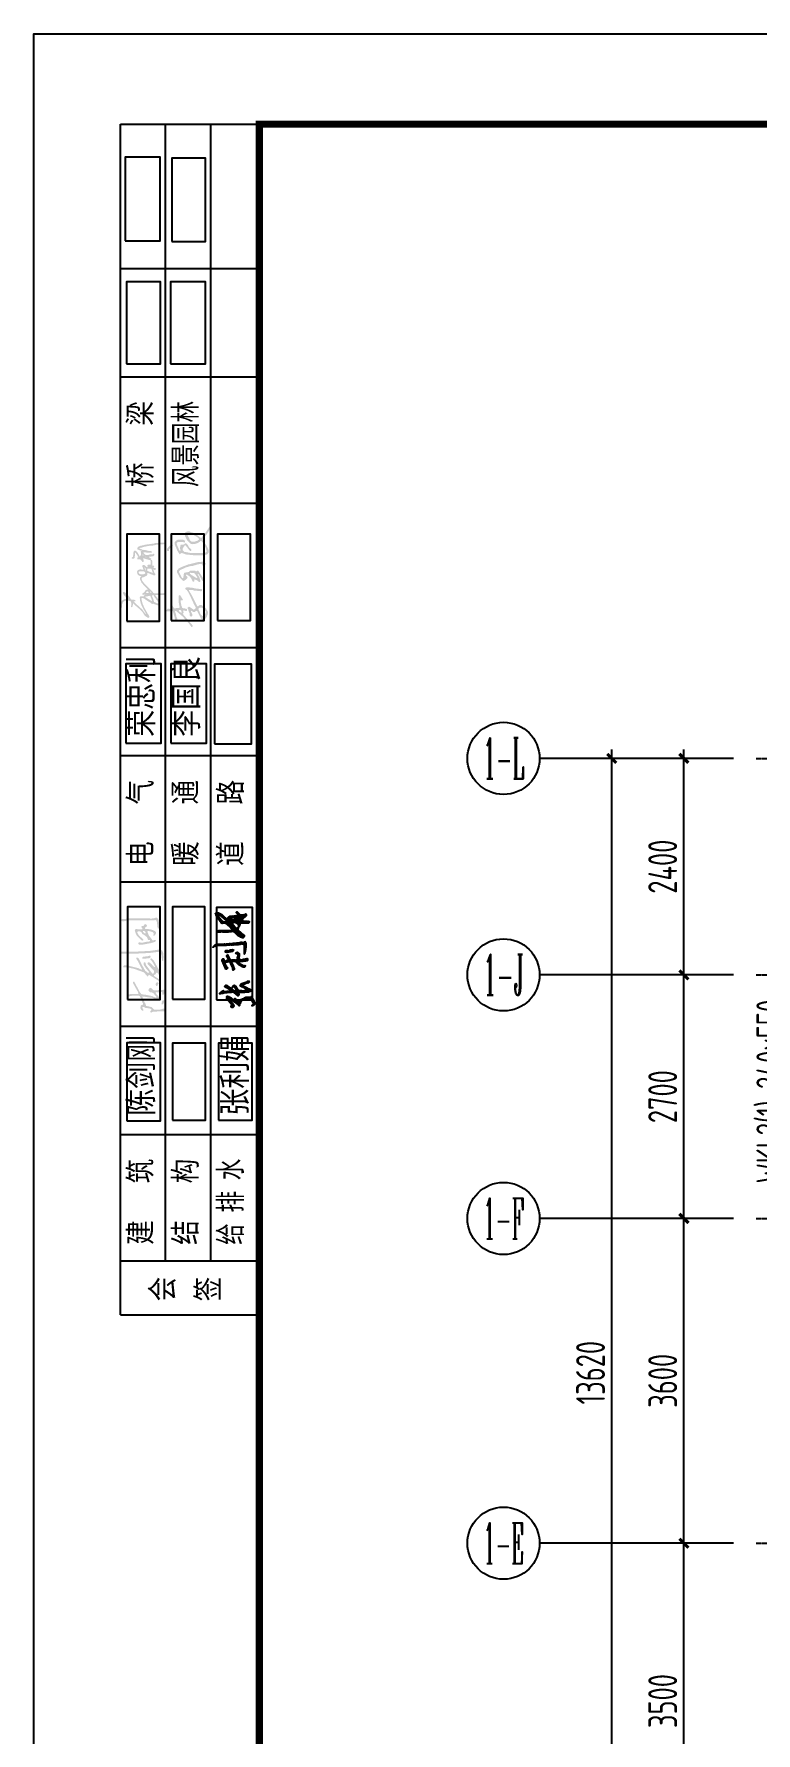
# Model space of a CAD drawing. Header units: millimetres. Extents: x -108786 to 29797, y -10598 to 53433.
# Drawn here: x -108786 to -100779, y 34598 to 53433 of the extents above; entities that cross this region are included whole.
import ezdxf
from ezdxf.enums import TextEntityAlignment as Align

# ---------------------------------------------------------------- set-up
doc = ezdxf.new("R2010")
doc.units = ezdxf.units.MM
doc.header["$MEASUREMENT"] = 0
doc.linetypes.add('CENTER', pattern=[2, 1.25, -0.25, 0.25, -0.25])
doc.linetypes.add('DASHED', pattern=[0.75, 0.5, -0.25])
doc.layers.get('Defpoints').update_dxf_attribs({"color": 1})
for name, color, linetype in [('AXIS', 1, 'CENTER'), ('AXIS_DIM', 3, 'Continuous'), ('AXIS_NUM', 3, 'Continuous'), ('AXIS_TEXT', 255, 'Continuous'), ('BEAM', 4, 'DASHED'), ('GoldSignBox', 7, 'Continuous'), ('JQLayer', 7, 'Continuous'), ('TRACE', 5, 'Continuous'), ('签字', 7, 'Continuous'), ('高专_图框', 7, 'Continuous')]:
    doc.layers.add(name, color=color, linetype=linetype)
doc.layers.add('Z主楼梁筋(纵向)', color=42, linetype='Continuous', lineweight=20)
doc.styles.add('_TCH_AXIS', font='COMPLEX', dxfattribs={"bigfont": 'GBCBIG'})
doc.styles.add('COMPLEX', font='tssdeng.shx', dxfattribs={"bigfont": 'hztxt.shx'})
doc.styles.add('GoldAttr', font='txt.shx', dxfattribs={"height": 4, "bigfont": 'hztxt.shx'})
doc.styles.add('JG-DIM', font='tssdeng.shx', dxfattribs={"width": 0.7, "bigfont": 'hztxt.shx'})
doc.styles.add('TSSD_Rein', font='tssdeng.shx', dxfattribs={"width": 0.7, "bigfont": 'hztxt.shx'})
doc.styles.add('高专图框仿宋', font='simfang.ttf')
doc.dimstyles.new('JG_100', dxfattribs={"dimtxt": 320, "dimasz": 100, "dimexe": 100, "dimexo": 250, "dimgap": 75, "dimtad": 1, "dimdec": 0, "dimrnd": 0.5, "dimdsep": 46, "dimtxsty": 'JG-DIM', "dimblk": 'ARCHTICK', "dimcen": 100, "dimdle": 100, "dimclrt": 7, "dimazin": 2, "dimtfac": 1, "dimtdec": 0, "dimtix": 1, "dimtmove": 2, "dimatfit": 3, "dimldrblk": 'JG_DIM', "dimfxl": 1, "dimtolj": 1, "dimtzin": 0, "dimarcsym": 0})

# ---------------------------------------------------------------- blocks, each defined once
blk = doc.blocks.new('_ArchTick')
at = {"color": 0, "const_width": 0.35}
blk.add_lwpolyline([(-0.5, -0.5), (0.5, 0.5)], dxfattribs=at)
blk = doc.blocks.new('*D18')
at = {"layer": 'AXIS_DIM', "color": 0, "lineweight": -2, "transparency": 16777216}
for p, q in [((-1740, -100), (-1740, 3600)), ((-1190, 3500), (-1840, 3500)), ((-1190, 0), (-1840, 0))]:
    blk.add_line(p, q, dxfattribs=at)
at = {"layer": 'Defpoints', "color": 0, "transparency": 16777216}
for p in [(-1740, 3500), (-940, 3500), (-940, 0)]:
    blk.add_point(p, dxfattribs=at)
at = {"layer": 'AXIS_DIM', "color": 0, "lineweight": -2, "transparency": 16777216, "xscale": 100, "yscale": 100, "zscale": 100}
for p, rotation in [((-1740, 3500), 90), ((-1740, 0), 270)]:
    blk.add_blockref('_ArchTick', p, dxfattribs=dict(at, rotation=rotation))
at = {"layer": 'AXIS_DIM', "color": 7, "transparency": 16777216, "insert": (-1975, 1750), "char_height": 320, "attachment_point": 5, "rotation": 90, "style": 'TSSD_Rein'}
blk.add_mtext('\\A1;3500', dxfattribs=at)
blk = doc.blocks.new('JG_DIM')
blk.add_line((0, 0), (-1, 0))
at = {"linetype": 'ByBlock', "const_width": 0.32}
blk.add_lwpolyline([(-0.53, -0.53), (0.53, 0.53)], dxfattribs=at)
blk = doc.blocks.new('*D19')
at = {"layer": 'AXIS_DIM', "color": 0, "lineweight": -2, "transparency": 16777216}
for p, q in [((-1740, 3400), (-1740, 7200)), ((-1190, 7100), (-1840, 7100)), ((-1190, 3500), (-1840, 3500))]:
    blk.add_line(p, q, dxfattribs=at)
at = {"layer": 'Defpoints', "color": 0, "transparency": 16777216}
for p in [(-1740, 7100), (-940, 7100), (-940, 3500)]:
    blk.add_point(p, dxfattribs=at)
at = {"layer": 'AXIS_DIM', "color": 0, "lineweight": -2, "transparency": 16777216, "xscale": 100, "yscale": 100, "zscale": 100}
for p, rotation in [((-1740, 7100), 90), ((-1740, 3500), 270)]:
    blk.add_blockref('_ArchTick', p, dxfattribs=dict(at, rotation=rotation))
at = {"layer": 'AXIS_DIM', "color": 7, "transparency": 16777216, "insert": (-1975, 5300), "char_height": 320, "attachment_point": 5, "rotation": 90, "style": 'TSSD_Rein'}
blk.add_mtext('\\A1;3600', dxfattribs=at)
blk = doc.blocks.new('*D20')
at = {"layer": 'AXIS_DIM', "color": 0, "lineweight": -2, "transparency": 16777216}
for p, q in [((-1190, 9800), (-1840, 9800)), ((-1740, 7000), (-1740, 9900)), ((-1190, 7100), (-1840, 7100))]:
    blk.add_line(p, q, dxfattribs=at)
at = {"layer": 'Defpoints', "color": 0, "transparency": 16777216}
for p in [(-1740, 9800), (-940, 9800), (-940, 7100)]:
    blk.add_point(p, dxfattribs=at)
at = {"layer": 'AXIS_DIM', "color": 0, "lineweight": -2, "transparency": 16777216, "xscale": 100, "yscale": 100, "zscale": 100}
for p, rotation in [((-1740, 9800), 90), ((-1740, 7100), 270)]:
    blk.add_blockref('_ArchTick', p, dxfattribs=dict(at, rotation=rotation))
at = {"layer": 'AXIS_DIM', "color": 7, "transparency": 16777216, "insert": (-1975, 8450), "char_height": 320, "attachment_point": 5, "rotation": 90, "style": 'TSSD_Rein'}
blk.add_mtext('\\A1;2700', dxfattribs=at)
blk = doc.blocks.new('*D21')
at = {"layer": 'AXIS_DIM', "color": 0, "lineweight": -2, "transparency": 16777216}
for p, q in [((-1740, 9700), (-1740, 12300)), ((-1190, 12200), (-1840, 12200)), ((-1190, 9800), (-1840, 9800))]:
    blk.add_line(p, q, dxfattribs=at)
at = {"layer": 'Defpoints', "color": 0, "transparency": 16777216}
for p in [(-1740, 12200), (-940, 12200), (-940, 9800)]:
    blk.add_point(p, dxfattribs=at)
at = {"layer": 'AXIS_DIM', "color": 0, "lineweight": -2, "transparency": 16777216, "xscale": 100, "yscale": 100, "zscale": 100}
for p, rotation in [((-1740, 12200), 90), ((-1740, 9800), 270)]:
    blk.add_blockref('_ArchTick', p, dxfattribs=dict(at, rotation=rotation))
at = {"layer": 'AXIS_DIM', "color": 7, "transparency": 16777216, "insert": (-1975, 11000), "char_height": 320, "attachment_point": 5, "rotation": 90, "style": 'TSSD_Rein'}
blk.add_mtext('\\A1;2400', dxfattribs=at)
blk = doc.blocks.new('*D22')
at = {"layer": 'AXIS_DIM', "color": 0, "lineweight": -2, "transparency": 16777216}
for p, q in [((-2540, -1520), (-2540, 12300)), ((-1190, 12200), (-2640, 12200)), ((-1190, -1420), (-2640, -1420))]:
    blk.add_line(p, q, dxfattribs=at)
at = {"layer": 'Defpoints', "color": 0, "transparency": 16777216}
for p in [(-2540, 12200), (-940, 12200), (-940, -1420)]:
    blk.add_point(p, dxfattribs=at)
at = {"layer": 'AXIS_DIM', "color": 0, "lineweight": -2, "transparency": 16777216, "xscale": 100, "yscale": 100, "zscale": 100}
for p, rotation in [((-2540, 12200), 90), ((-2540, -1420), 270)]:
    blk.add_blockref('_ArchTick', p, dxfattribs=dict(at, rotation=rotation))
at = {"layer": 'AXIS_DIM', "color": 7, "transparency": 16777216, "insert": (-2775, 5390), "char_height": 320, "attachment_point": 5, "rotation": 90, "style": 'TSSD_Rein'}
blk.add_mtext('\\A1;13620', dxfattribs=at)
blk = doc.blocks.new('_AXISO')
blk.add_circle((0, 0), 0.5)
at = {"layer": 'AXIS_TEXT', "style": 'COMPLEX', "width": 1.041667}
blk.add_attdef('A', text='', height=0.56, dxfattribs=at).set_placement((-0.25, -0.28), (0.25, -0.28), align=Align.FIT)
blk = doc.blocks.new('tk_hql_2018')
at = {"layer": 'TRACE', "linetype": 'Continuous'}
h = blk.add_hatch(dxfattribs=at)
h.set_pattern_fill('ANSI31', scale=1.28, angle=90)
h.set_pattern_definition([(135, (-30.5806, -9924.72461), (-0.113137085, -0.113137085), [])])
h.paths.add_polyline_path([(-340, -9695), (-331, -9695), (-248, -9751), (-225, -9772), (-217, -9773), (-213, -9768), (-217, -9751), (-205, -9745), (-203, -9721), (-136, -9694), (-103, -9692), (-91, -9704), (-71, -9742), (-70, -9755), (-88, -9764), (-82, -9774), (-63, -9774), (-50, -9760), (-49, -9745), (-65, -9708), (-93, -9674), (-149, -9676), (-216, -9705), (-225, -9721), (-232, -9722), (-267, -9695), (-278, -9692), (-283, -9705), (-294, -9704), (-310, -9689), (-346, -9669), (-363, -9668), (-370, -9685), (-315, -9750), (-312, -9764), (-315, -9767), (-315, -9783), (-306, -9791), (-287, -9794), (-280, -9778), (-291, -9755)])
h.paths.add_polyline_path([(-317, -9578), (-365, -9545), (-379, -9541), (-387, -9546), (-387, -9558), (-318, -9599), (-315, -9607), (-391, -9616), (-396, -9607), (-408, -9607), (-442, -9625), (-445, -9636), (-438, -9641), (-321, -9625), (-285, -9623), (-239, -9662), (-231, -9663), (-223, -9653), (-223, -9628), (-102, -9621), (-88, -9614), (-86, -9608), (-95, -9599), (-180, -9553), (-182, -9545), (-131, -9523), (-113, -9522), (-109, -9517), (-112, -9507), (-122, -9500), (-136, -9500), (-146, -9509), (-207, -9530), (-214, -9539), (-216, -9548), (-132, -9596), (-132, -9603), (-228, -9603), (-235, -9599), (-259, -9563), (-278, -9544), (-292, -9549)])
h.paths.add_polyline_path([(-304, -9590), (-306, -9584), (-287, -9564), (-278, -9563), (-254, -9599), (-255, -9604), (-286, -9602)], flags=16)
h.paths.add_polyline_path([(-253, -9626), (-248, -9623), (-241, -9630), (-244, -9636), (-250, -9634)], flags=16)
h.paths.add_polyline_path([(-391, -9262), (-404, -9252), (-413, -9251), (-417, -9269), (-377, -9361), (-358, -9371), (-350, -9367), (-349, -9356), (-358, -9348), (-383, -9302), (-383, -9292), (-355, -9293), (-349, -9289), (-327, -9289), (-300, -9346), (-299, -9367), (-286, -9381), (-277, -9378), (-274, -9366), (-290, -9322), (-304, -9299), (-306, -9288), (-263, -9283), (-225, -9320), (-184, -9343), (-162, -9346), (-154, -9337), (-157, -9326), (-177, -9328), (-212, -9308), (-230, -9290), (-231, -9283), (-219, -9280), (-213, -9285), (-201, -9282), (-152, -9279), (-129, -9273), (-127, -9262), (-136, -9251), (-148, -9250), (-162, -9255), (-214, -9260), (-225, -9251), (-227, -9239), (-222, -9229), (-222, -9202), (-245, -9179), (-263, -9178), (-265, -9186), (-242, -9202), (-240, -9214), (-245, -9224), (-246, -9246), (-242, -9250), (-242, -9260), (-262, -9256), (-269, -9262), (-314, -9266), (-324, -9260), (-349, -9212), (-359, -9210), (-363, -9214), (-363, -9224), (-345, -9253), (-342, -9265), (-368, -9270), (-385, -9279)])
h.paths.add_polyline_path([(-350, -9159), (-373, -9159), (-381, -9164), (-378, -9179), (-358, -9182), (-290, -9170), (-285, -9157), (-297, -9148)], flags=17)
h.paths.add_polyline_path([(-333, -9084), (-482, -9092), (-498, -9098), (-513, -9113), (-513, -9125), (-505, -9128), (-486, -9115), (-451, -9107), (-241, -9098), (-180, -9088), (-172, -9093), (-167, -9132), (-169, -9202), (-161, -9202), (-146, -9132), (-145, -9083), (-159, -9065), (-168, -9064), (-176, -9068), (-217, -9070), (-225, -9074)])
h.paths.add_polyline_path([(-254, -8727), (-263, -8727), (-263, -8735), (-240, -8758), (-240, -8767), (-335, -8781), (-350, -8793), (-353, -8804), (-340, -8816), (-309, -8832), (-308, -8839), (-324, -8846), (-422, -8759), (-461, -8738), (-481, -8738), (-489, -8748), (-487, -8763), (-428, -8848), (-411, -8860), (-385, -8857), (-367, -8864), (-329, -8895), (-304, -8924), (-304, -8933), (-353, -8940), (-466, -8937), (-474, -8946), (-472, -8955), (-353, -8958), (-285, -8949), (-232, -8999), (-195, -9017), (-175, -9019), (-164, -9006), (-168, -8996), (-236, -8935), (-237, -8926), (-213, -8891), (-212, -8874), (-223, -8860), (-221, -8855), (-113, -8858), (-111, -8848), (-122, -8836), (-185, -8832), (-186, -8814), (-144, -8780), (-144, -8766), (-154, -8755), (-180, -8762), (-214, -8763)])
h.paths.add_polyline_path([(-231, -8878), (-233, -8894), (-249, -8912), (-260, -8912), (-295, -8872), (-297, -8860), (-277, -8853), (-264, -8853), (-237, -8868)], flags=16)
h.paths.add_polyline_path([(-242, -8826), (-268, -8828), (-289, -8823), (-322, -8807), (-319, -8799), (-280, -8793), (-278, -8804), (-265, -8817)], flags=16)
h.paths.add_polyline_path([(-276, -8921), (-282, -8924), (-340, -8866), (-378, -8844), (-401, -8842), (-420, -8827), (-463, -8772), (-465, -8759), (-460, -8758), (-429, -8775), (-321, -8867)], flags=16)
h.paths.add_polyline_path([(-232, -8804), (-248, -8794), (-245, -8787), (-222, -8787), (-214, -8800), (-216, -8804)], flags=16)
h.paths.add_polyline_path([(-257, -8938), (-203, -8994), (-218, -8988), (-263, -8949), (-264, -8940)], flags=16)
h.paths.add_polyline_path([(-200, -8794), (-203, -8786), (-187, -8782), (-182, -8787), (-191, -8796)], flags=16)
at = {"layer": '签字', "linetype": 'Continuous'}
h = blk.add_hatch(color=256, dxfattribs=at)
h.dxf.hatch_style = 1
h.paths.add_polyline_path([(-947, -5368), (-967, -5332), (-979, -5331), (-986, -5335), (-988, -5345), (-979, -5358), (-977, -5369), (-981, -5374), (-993, -5375), (-1007, -5370), (-1017, -5371), (-1032, -5386), (-1032, -5399), (-995, -5400), (-967, -5394), (-959, -5402), (-941, -5462), (-935, -5498), (-929, -5507), (-917, -5508), (-909, -5499), (-909, -5485), (-921, -5460), (-925, -5432), (-937, -5401), (-925, -5396), (-854, -5455), (-787, -5528), (-753, -5574), (-742, -5571), (-738, -5559), (-852, -5427), (-842, -5422), (-840, -5414), (-845, -5404), (-845, -5390), (-837, -5388), (-826, -5394), (-810, -5397), (-803, -5391), (-803, -5377), (-814, -5370), (-844, -5367), (-856, -5361), (-865, -5338), (-874, -5288), (-873, -5279), (-852, -5280), (-849, -5269), (-878, -5223), (-887, -5220), (-897, -5230), (-895, -5300), (-883, -5358), (-887, -5361)])
h.paths.add_polyline_path([(-894, -5390), (-890, -5386), (-878, -5385), (-867, -5394), (-861, -5416), (-871, -5416), (-891, -5399)], flags=16)
h.paths.add_polyline_path([(-774, -5352), (-784, -5349), (-795, -5359), (-796, -5373), (-789, -5381), (-785, -5398), (-775, -5419), (-774, -5444), (-768, -5455), (-755, -5459), (-744, -5452), (-744, -5432), (-761, -5401), (-758, -5396), (-752, -5394), (-735, -5407), (-717, -5407), (-704, -5396), (-692, -5394), (-651, -5476), (-632, -5496), (-619, -5497), (-602, -5485), (-585, -5466), (-572, -5430), (-570, -5406), (-590, -5373), (-603, -5356), (-640, -5332), (-664, -5332), (-677, -5343), (-689, -5345), (-747, -5227), (-782, -5169), (-780, -5163), (-740, -5164), (-728, -5169), (-644, -5178), (-636, -5173), (-634, -5161), (-639, -5155), (-719, -5146), (-746, -5138), (-808, -5134), (-822, -5142), (-822, -5153), (-805, -5165), (-782, -5200), (-721, -5331), (-708, -5352), (-707, -5367), (-720, -5379), (-731, -5381)])
h.paths.add_polyline_path([(-678, -5374), (-663, -5359), (-643, -5358), (-624, -5367), (-605, -5386), (-594, -5406), (-606, -5445), (-617, -5457), (-633, -5451), (-651, -5435)], flags=16)
h.paths.add_polyline_path([(-890, -4969), (-890, -4957), (-880, -4944), (-814, -4913), (-763, -4899), (-739, -4897), (-678, -4878), (-641, -4876), (-633, -4881), (-626, -4900), (-615, -4898), (-598, -4881), (-596, -4870), (-601, -4863), (-626, -4851), (-674, -4853), (-793, -4882), (-867, -4911), (-893, -4924), (-913, -4947), (-914, -4966), (-882, -5029), (-850, -5061), (-838, -5064), (-820, -5052), (-800, -5034), (-797, -5022), (-816, -5003), (-813, -4994), (-803, -4994), (-777, -5011), (-762, -5026), (-739, -5071), (-729, -5072), (-723, -5067), (-723, -5045), (-693, -5056), (-674, -5073), (-661, -5075), (-655, -5071), (-654, -5056), (-668, -5015), (-685, -4996), (-683, -4989), (-675, -4988), (-632, -5063), (-622, -5066), (-611, -5059), (-610, -5047), (-626, -5028), (-679, -4949), (-690, -4949), (-697, -4957), (-705, -4957), (-710, -4951), (-768, -4950), (-783, -4964), (-833, -4973), (-840, -4994), (-843, -5029), (-848, -5033), (-857, -5032)])
h.paths.add_polyline_path([(-772, -4981), (-767, -4973), (-729, -4976), (-715, -4983), (-690, -5022), (-690, -5030), (-698, -5030), (-755, -4997)], flags=16)
h.paths.add_polyline_path([(-916, -4657), (-916, -4644), (-904, -4633), (-854, -4631), (-829, -4638), (-825, -4634), (-823, -4619), (-848, -4606), (-903, -4606), (-925, -4618), (-939, -4635), (-939, -4658), (-911, -4725), (-888, -4765), (-880, -4768), (-868, -4756), (-859, -4754), (-814, -4770), (-715, -4780), (-611, -4778), (-581, -4769), (-563, -4750), (-561, -4734), (-566, -4714), (-588, -4669), (-629, -4612), (-629, -4603), (-576, -4537), (-541, -4475), (-540, -4464), (-552, -4460), (-607, -4543), (-645, -4586), (-654, -4585), (-681, -4563), (-737, -4528), (-760, -4522), (-774, -4514), (-793, -4513), (-813, -4520), (-826, -4533), (-827, -4555), (-821, -4575), (-802, -4613), (-763, -4651), (-738, -4656), (-713, -4653), (-679, -4641), (-651, -4621), (-640, -4624), (-624, -4643), (-599, -4688), (-584, -4735), (-596, -4748), (-626, -4754), (-729, -4755), (-738, -4752), (-774, -4752), (-835, -4740), (-851, -4724), (-849, -4702), (-829, -4671), (-819, -4669), (-770, -4731), (-761, -4732), (-757, -4729), (-754, -4717), (-758, -4710), (-780, -4692), (-793, -4666), (-811, -4648), (-820, -4646), (-842, -4662), (-871, -4662), (-875, -4668), (-881, -4701), (-874, -4725), (-883, -4730), (-889, -4724)])
h.paths.add_polyline_path([(-768, -4616), (-796, -4555), (-793, -4541), (-783, -4536), (-746, -4545), (-685, -4580), (-668, -4597), (-670, -4605), (-690, -4619), (-721, -4628), (-751, -4628)], flags=16)
h.paths.add_polyline_path([(-1004, -4682), (-1024, -4708), (-1026, -4723), (-1018, -4732), (-1005, -4733), (-1000, -4712), (-989, -4697), (-964, -4679), (-962, -4669), (-965, -4664), (-981, -4664)])
h = blk.add_hatch(color=256, dxfattribs=at)
h.dxf.hatch_style = 1
h.paths.add_polyline_path([(-1418, -5270), (-1430, -5259), (-1436, -5246), (-1473, -5200), (-1499, -5187), (-1509, -5186), (-1513, -5191), (-1513, -5200), (-1505, -5215), (-1480, -5245), (-1451, -5265), (-1493, -5265), (-1511, -5273), (-1527, -5288), (-1541, -5317), (-1541, -5349), (-1535, -5359), (-1528, -5361), (-1524, -5358), (-1523, -5321), (-1514, -5301), (-1503, -5289), (-1488, -5284), (-1457, -5283), (-1429, -5286), (-1421, -5309), (-1421, -5334), (-1425, -5341), (-1425, -5349), (-1420, -5355), (-1410, -5352), (-1404, -5337), (-1402, -5310), (-1387, -5323), (-1383, -5329), (-1322, -5382), (-1294, -5412), (-1276, -5441), (-1265, -5453), (-1237, -5472), (-1229, -5473), (-1221, -5465), (-1220, -5456), (-1229, -5438), (-1237, -5429), (-1278, -5357), (-1296, -5313), (-1308, -5267), (-1307, -5251), (-1283, -5256), (-1223, -5296), (-1216, -5298), (-1201, -5312), (-1184, -5319), (-1174, -5316), (-1153, -5326), (-1124, -5334), (-1106, -5334), (-1098, -5326), (-1097, -5311), (-1111, -5280), (-1153, -5225), (-1154, -5218), (-1141, -5218), (-1136, -5220), (-1051, -5220), (-1042, -5214), (-1040, -5203), (-1047, -5197), (-1079, -5201), (-1170, -5199), (-1176, -5197), (-1181, -5186), (-1291, -5075), (-1303, -5054), (-1306, -5035), (-1295, -5024), (-1289, -5024), (-1247, -5003), (-1241, -4993), (-1243, -4974), (-1224, -4979), (-1210, -4987), (-1198, -4990), (-1171, -5002), (-1158, -5002), (-1153, -4996), (-1153, -4988), (-1163, -4976), (-1174, -4945), (-1175, -4936), (-1163, -4942), (-1153, -4942), (-1147, -4929), (-1151, -4923), (-1183, -4914), (-1173, -4914), (-1168, -4910), (-1166, -4902), (-1171, -4895), (-1189, -4893), (-1189, -4839), (-1193, -4833), (-1200, -4830), (-1208, -4836), (-1206, -4883), (-1226, -4882), (-1237, -4886), (-1242, -4892), (-1242, -4901), (-1237, -4911), (-1253, -4910), (-1255, -4905), (-1267, -4893), (-1280, -4887), (-1291, -4886), (-1296, -4891), (-1298, -4904), (-1284, -4939), (-1325, -4935), (-1348, -4945), (-1355, -4955), (-1357, -4968), (-1352, -4987), (-1344, -4998), (-1326, -5007), (-1306, -5009), (-1316, -5015), (-1323, -5029), (-1324, -5046), (-1305, -5086), (-1295, -5093), (-1292, -5101), (-1250, -5142), (-1236, -5160), (-1246, -5160), (-1255, -5163), (-1267, -5172), (-1277, -5190), (-1298, -5203), (-1298, -5213), (-1291, -5218), (-1247, -5213), (-1265, -5218), (-1282, -5227), (-1285, -5237), (-1296, -5234), (-1315, -5233), (-1322, -5236), (-1327, -5249), (-1323, -5281), (-1314, -5318), (-1295, -5360), (-1263, -5417), (-1258, -5432), (-1263, -5429), (-1299, -5380), (-1385, -5302), (-1396, -5289), (-1378, -5290), (-1374, -5284), (-1377, -5276), (-1393, -5270)])
h.paths.add_polyline_path([(-1268, -5239), (-1210, -5227), (-1189, -5286), (-1210, -5278), (-1222, -5268), (-1230, -5265), (-1256, -5248), (-1263, -5246)], flags=16)
h.paths.add_polyline_path([(-1260, -5194), (-1257, -5187), (-1242, -5178), (-1231, -5185), (-1226, -5193), (-1237, -5197)], flags=16)
h.paths.add_polyline_path([(-1190, -5231), (-1191, -5223), (-1174, -5221), (-1162, -5245), (-1133, -5281), (-1117, -5312), (-1125, -5313), (-1142, -5309), (-1168, -5296), (-1175, -5269)], flags=16)
h.paths.add_polyline_path([(-1205, -5197), (-1213, -5181), (-1211, -5180), (-1196, -5196)], flags=16)
h.paths.add_polyline_path([(-1316, -4990), (-1331, -4984), (-1339, -4975), (-1340, -4965), (-1336, -4961), (-1326, -4956), (-1286, -4956), (-1273, -4961), (-1264, -4977), (-1273, -4986), (-1297, -4992)], flags=16)
h.paths.add_polyline_path([(-1263, -4945), (-1278, -4908), (-1263, -4924), (-1258, -4945)], flags=16)
h.paths.add_polyline_path([(-1242, -4953), (-1244, -4927), (-1197, -4929), (-1182, -4975)], flags=16)
h.paths.add_polyline_path([(-1391, -4733), (-1398, -4751), (-1401, -4795), (-1415, -4804), (-1415, -4812), (-1410, -4816), (-1395, -4817), (-1389, -4814), (-1383, -4807), (-1378, -4749), (-1373, -4749), (-1341, -4801), (-1348, -4802), (-1354, -4809), (-1355, -4819), (-1350, -4825), (-1321, -4825), (-1305, -4841), (-1298, -4852), (-1289, -4854), (-1284, -4850), (-1283, -4835), (-1289, -4811), (-1227, -4830), (-1206, -4830), (-1200, -4825), (-1200, -4816), (-1230, -4797), (-1179, -4790), (-1166, -4780), (-1164, -4770), (-1167, -4764), (-1174, -4762), (-1181, -4767), (-1208, -4767), (-1226, -4774), (-1260, -4777), (-1288, -4750), (-1282, -4747), (-1196, -4751), (-1191, -4745), (-1194, -4737), (-1205, -4732), (-1216, -4733), (-1276, -4719), (-1286, -4720), (-1287, -4717), (-1295, -4715), (-1300, -4719), (-1304, -4714), (-1333, -4702), (-1330, -4699), (-1295, -4691), (-1289, -4687), (-1204, -4671), (-1193, -4673), (-1134, -4661), (-1114, -4660), (-1109, -4657), (-1065, -4657), (-1044, -4652), (-1043, -4646), (-1048, -4640), (-1085, -4639), (-1155, -4644), (-1169, -4649), (-1270, -4662), (-1290, -4669), (-1315, -4673), (-1342, -4683), (-1352, -4694), (-1353, -4709), (-1350, -4715), (-1315, -4728), (-1302, -4726), (-1300, -4730), (-1313, -4732), (-1316, -4737), (-1311, -4781), (-1323, -4782), (-1325, -4795), (-1356, -4741), (-1372, -4730), (-1383, -4728)])
h.paths.add_polyline_path([(-1307, -4809), (-1305, -4815), (-1307, -4815)], flags=16)
h.paths.add_polyline_path([(-1294, -4767), (-1284, -4780), (-1294, -4783)], flags=16)
h.paths.add_polyline_path([(-1268, -4798), (-1259, -4796), (-1249, -4804)], flags=16)
h = blk.add_hatch(color=256, dxfattribs=at)
h.dxf.hatch_style = 1
h.paths.add_polyline_path([(-1276, -9732), (-1285, -9702), (-1293, -9690), (-1297, -9673), (-1293, -9670), (-1186, -9686), (-1141, -9705), (-1124, -9706), (-1113, -9695), (-1111, -9683), (-1115, -9675), (-1148, -9637), (-1151, -9627), (-1145, -9622), (-1124, -9625), (-1083, -9620), (-1078, -9624), (-1076, -9650), (-1063, -9650), (-1045, -9621), (-1042, -9606), (-1048, -9598), (-1058, -9596), (-1171, -9603), (-1201, -9576), (-1213, -9573), (-1228, -9590), (-1230, -9605), (-1213, -9624), (-1190, -9626), (-1178, -9632), (-1144, -9670), (-1143, -9680), (-1153, -9682), (-1191, -9665), (-1265, -9650), (-1303, -9647), (-1311, -9642), (-1328, -9618), (-1387, -9508), (-1398, -9506), (-1403, -9511), (-1401, -9524), (-1346, -9621), (-1342, -9639), (-1346, -9642), (-1414, -9641), (-1458, -9648), (-1471, -9657), (-1471, -9670), (-1464, -9673), (-1413, -9662), (-1336, -9662), (-1329, -9665), (-1314, -9690), (-1298, -9735), (-1289, -9750), (-1289, -9761), (-1308, -9764), (-1316, -9774), (-1320, -9797), (-1312, -9816), (-1302, -9827), (-1288, -9826), (-1287, -9814), (-1296, -9803), (-1298, -9792), (-1293, -9787), (-1282, -9786), (-1265, -9796), (-1212, -9804), (-1198, -9811), (-1196, -9821), (-1209, -9834), (-1210, -9845), (-1199, -9849), (-1181, -9838), (-1047, -9834), (-1042, -9831), (-1040, -9816), (-1048, -9807), (-1071, -9806), (-1090, -9814), (-1163, -9818), (-1170, -9815), (-1176, -9806), (-1198, -9787), (-1258, -9774), (-1261, -9753)])
h.paths.add_polyline_path([(-1062, -9712), (-1075, -9715), (-1086, -9751), (-1081, -9757), (-1070, -9757), (-1057, -9735), (-1056, -9719)], flags=17)
h.paths.add_polyline_path([(-1138, -9512), (-1149, -9527), (-1152, -9539), (-1143, -9552), (-1133, -9553), (-1117, -9523), (-1125, -9512)], flags=17)
h.paths.add_polyline_path([(-1308, -9311), (-1338, -9249), (-1349, -9239), (-1363, -9240), (-1363, -9256), (-1348, -9278), (-1303, -9365), (-1304, -9372), (-1311, -9372), (-1344, -9356), (-1467, -9325), (-1498, -9325), (-1509, -9336), (-1507, -9348), (-1465, -9347), (-1391, -9363), (-1280, -9403), (-1244, -9446), (-1236, -9446), (-1227, -9433), (-1219, -9432), (-1125, -9492), (-1101, -9515), (-1091, -9515), (-1092, -9501), (-1130, -9467), (-1168, -9443), (-1170, -9433), (-1156, -9427), (-1141, -9405), (-1132, -9407), (-1109, -9436), (-1099, -9437), (-1092, -9430), (-1092, -9414), (-1171, -9273), (-1193, -9249), (-1206, -9247), (-1209, -9259), (-1190, -9281), (-1161, -9331), (-1158, -9342), (-1162, -9346), (-1179, -9332), (-1197, -9311), (-1219, -9294), (-1232, -9291), (-1242, -9300), (-1239, -9311), (-1169, -9387), (-1167, -9401), (-1177, -9417), (-1184, -9420), (-1258, -9321), (-1261, -9302), (-1267, -9292), (-1280, -9292), (-1285, -9301), (-1285, -9316), (-1260, -9355), (-1225, -9397), (-1224, -9407), (-1242, -9405), (-1267, -9383)])
h.paths.add_polyline_path([(-1287, -9228), (-1297, -9235), (-1298, -9248), (-1292, -9253), (-1221, -9246), (-1209, -9241), (-1207, -9223), (-1214, -9216), (-1244, -9226)], flags=17)
h.paths.add_polyline_path([(-1373, -9173), (-1541, -9174), (-1549, -9179), (-1549, -9190), (-1538, -9196), (-1367, -9195), (-1219, -9188), (-1106, -9174), (-1095, -9182), (-1083, -9224), (-1081, -9268), (-1077, -9274), (-1070, -9276), (-1066, -9272), (-1063, -9234), (-1066, -9189), (-1079, -9162), (-1095, -9151), (-1113, -9150), (-1216, -9165)])
h.paths.add_polyline_path([(-1202, -9023), (-1225, -8997), (-1243, -8951), (-1237, -8946), (-1223, -8945), (-1183, -8957), (-1172, -8967), (-1176, -8995), (-1163, -8995), (-1147, -8973), (-1145, -8961), (-1152, -8950), (-1183, -8933), (-1223, -8924), (-1262, -8923), (-1269, -8917), (-1267, -8907), (-1250, -8894), (-1247, -8884), (-1253, -8874), (-1262, -8868), (-1273, -8870), (-1283, -8886), (-1308, -8892), (-1308, -8902), (-1300, -8912), (-1298, -8922), (-1302, -8927), (-1350, -8927), (-1358, -8922), (-1371, -8922), (-1378, -8928), (-1382, -8939), (-1369, -8977), (-1357, -8999), (-1313, -9044), (-1299, -9051), (-1288, -9048), (-1288, -9039), (-1340, -8988), (-1356, -8960), (-1352, -8951), (-1336, -8948), (-1312, -8952), (-1300, -8975), (-1265, -8997), (-1246, -9014), (-1235, -9042), (-1214, -9045), (-1212, -9052), (-1223, -9063), (-1251, -9064), (-1295, -9073), (-1335, -9071), (-1342, -9074), (-1342, -9089), (-1334, -9095), (-1297, -9096), (-1207, -9079), (-1155, -9064), (-1147, -9053), (-1151, -9044), (-1166, -9043), (-1175, -9049), (-1186, -9049)])
h.paths.add_polyline_path([(-1262, -8971), (-1273, -8971), (-1292, -8952), (-1289, -8945), (-1280, -8943), (-1266, -8952), (-1260, -8967)], flags=16)
h.paths.add_polyline_path([(-1123, -8810), (-1136, -8798), (-1146, -8795), (-1166, -8803), (-1194, -8806), (-1403, -8802), (-1466, -8806), (-1486, -8811), (-1523, -8813), (-1531, -8817), (-1533, -8826), (-1527, -8834), (-1507, -8837), (-1450, -8826), (-1177, -8827), (-1155, -8823), (-1145, -8827), (-1138, -8839), (-1128, -8915), (-1118, -8917), (-1113, -8912), (-1111, -8878), (-1116, -8832)])
at = {"layer": '高专_图框'}
for p, q in [((-1540, -13200), (-1540, 0)), ((-1540, 0), (0, 0)), ((-1040, -12600), (-1040, 0)), ((-540, -12600), (-540, 0)), ((-1540, -1600), (0, -1600)), ((0, -1600), (0, -1600)), ((-1540, -2800), (0, -2800)), ((-1540, -4200), (0, -4200)), ((-1540, -5800), (0, -5800)), ((-1540, -7000), (0, -7000)), ((-1540, -8400), (0, -8400)), ((-1540, -10000), (0, -10000)), ((-1540, -11200), (0, -11200)), ((-1540, -12600), (0, -12600)), ((-1540, -13200), (0, -13200))]:
    blk.add_line(p, q, dxfattribs=at)
at = {"char_height": 256, "width": 6720, "attachment_point": 5, "rotation": 90, "style": 'GoldAttr'}
for s, insert in [('{\\H1.1667x;荣忠利}', (-1304, -6343)), ('{\\H1.1667x;李国良}', (-804, -6343)), ('{\\H1.1667x;陈剑刚}', (-1304, -10543)), ('{\\H1.1667x;张利娟}', (-264, -10543))]:
    blk.add_mtext(s, dxfattribs=dict(at, insert=insert))
at = {"layer": '高专_图框', "char_height": 250, "attachment_point": 7, "rotation": 90, "style": '高专图框仿宋'}
for s, insert in [('{\\W0.800000;桥   梁}', (-1171, -4023)), ('{\\W0.700000;风景园林}', (-671, -4023)), ('{\\W0.800000;电   气}', (-1171, -8223)), ('{\\W0.800000;暖   通}', (-671, -8223)), ('{\\W0.800000;道   路}', (-171, -8223)), ('{\\W0.800000;建   筑}', (-1171, -12423)), ('{\\W0.800000;结   构}', (-671, -12423)), ('{\\W0.700000;给 排 水}', (-171, -12423)), ('{\\W0.800000;会}', (-925, -13050)), ('{\\W0.800000;签}', (-428, -13050))]:
    blk.add_mtext(s, dxfattribs=dict(at, insert=insert))
blk = doc.blocks.new('A1+0(841x594)-TK_STYLE_a-TK_HQ_a-62ba77e7', base_point=(10, -10))
at = {"layer": 'GoldSignBox'}
for points in [[(-820.89, 561.07), (-817.01, 561.07), (-817.01, 570.33), (-820.89, 570.33)], [(-815.7, 561.01), (-811.98, 561.01), (-811.98, 570.25), (-815.7, 570.25)], [(-820.75, 547.42), (-816.97, 547.42), (-816.97, 556.53), (-820.75, 556.53)], [(-815.86, 547.42), (-811.99, 547.42), (-811.99, 556.51), (-815.86, 556.51)], [(-820.69, 518.89), (-817.06, 518.89), (-817.06, 528.55), (-820.69, 528.55)], [(-815.77, 518.98), (-812.13, 518.98), (-812.13, 528.55), (-815.77, 528.55)], [(-810.65, 518.98), (-806.97, 518.98), (-806.97, 528.54), (-810.65, 528.54)], [(-820.83, 505.38), (-816.88, 505.38), (-816.88, 514.19), (-820.83, 514.19)], [(-815.84, 505.38), (-811.88, 505.38), (-811.88, 514.16), (-815.84, 514.16)], [(-810.97, 505.32), (-806.87, 505.32), (-806.87, 514.15), (-810.97, 514.15)], [(-820.64, 476.95), (-817, 476.95), (-817, 487.22), (-820.64, 487.22)], [(-815.64, 476.99), (-812.04, 476.99), (-812.04, 487.22), (-815.64, 487.22)], [(-810.77, 476.94), (-806.78, 476.94), (-806.78, 487.17), (-810.77, 487.17)], [(-820.71, 463.52), (-816.98, 463.52), (-816.98, 472.16), (-820.71, 472.16)], [(-815.63, 463.59), (-811.97, 463.59), (-811.97, 472.14), (-815.63, 472.14)], [(-810.52, 463.59), (-806.81, 463.59), (-806.81, 472.14), (-810.52, 472.14)]]:
    blk.add_lwpolyline(points, close=True, dxfattribs=at)
at = {"layer": 'JQLayer', "color": 7, "linetype": 'Continuous'}
blk.add_lwpolyline([(-831, -10), (-831, 584), (10, 584), (10, -10)], close=True, dxfattribs=at)
at = {"layer": 'JQLayer', "color": 7, "linetype": 'Continuous', "const_width": 0.8}
blk.add_lwpolyline([(-806, 0), (-806, 574), (0, 574), (0, 0)], close=True, dxfattribs=at)
at = {"layer": '高专_图框', "xscale": 0.01, "yscale": 0.01, "zscale": 0.01}
blk.add_blockref('tk_hql_2018', (-806, 574), dxfattribs=at)
blk = doc.blocks.new('ZW-标准层')
at = {"layer": 'AXIS', "ltscale": 0.7}
for p, q in [((-940, 12200), (28440, 12200)), ((-940, 9800), (7850, 9800)), ((-940, 7100), (7850, 7100)), ((-940, 3500), (21450, 3500))]:
    blk.add_line(p, q, dxfattribs=at)
at = {"layer": 'AXIS_NUM'}
for p, q in [((-1240, 12200), (-3340, 12200)), ((-1240, 9800), (-3340, 9800)), ((-1240, 7100), (-3340, 7100)), ((-1240, 3500), (-3340, 3500))]:
    blk.add_line(p, q, dxfattribs=at)
ref = blk.add_blockref('_AXISO', (-3740, 12200), dxfattribs=dict(at, xscale=800, yscale=800, zscale=800))
ref.add_attrib('A', '1-L', dxfattribs={"layer": 'AXIS_TEXT', "height": 452.55, "style": '_TCH_AXIS', "width": 0.375}).set_placement((-3966.3, 11973.7), (-3513.7, 11973.7), align=Align.FIT)
ref = blk.add_blockref('_AXISO', (-3740, 9800), dxfattribs=dict(at, xscale=800, yscale=800, zscale=800))
ref.add_attrib('A', '1-J', dxfattribs={"layer": 'AXIS_TEXT', "height": 452.55, "style": '_TCH_AXIS', "width": 0.403846}).set_placement((-3966.3, 9573.7), (-3513.7, 9573.7), align=Align.FIT)
ref = blk.add_blockref('_AXISO', (-3740, 7100), dxfattribs=dict(at, xscale=800, yscale=800, zscale=800))
ref.add_attrib('A', '1-F', dxfattribs={"layer": 'AXIS_TEXT', "height": 452.55, "style": '_TCH_AXIS', "width": 0.368421}).set_placement((-3966.3, 6873.7), (-3513.7, 6873.7), align=Align.FIT)
ref = blk.add_blockref('_AXISO', (-3740, 3500), dxfattribs=dict(at, xscale=800, yscale=800, zscale=800))
ref.add_attrib('A', '1-E', dxfattribs={"layer": 'AXIS_TEXT', "height": 452.55, "style": '_TCH_AXIS', "width": 0.368421}).set_placement((-3966.3, 3273.7), (-3513.7, 3273.7), align=Align.FIT)
at = {"layer": 'AXIS_DIM'}
for p1, p2, distance, picture, middle in [((-940, -1420), (-940, 12200), 1600, '*D22', (-2775, 5390)), ((-940, 9800), (-940, 12200), 800, '*D21', (-1975, 11000)), ((-940, 7100), (-940, 9800), 800, '*D20', (-1975, 8450)), ((-940, 3500), (-940, 7100), 800, '*D19', (-1975, 5300)), ((-940, 0), (-940, 3500), 800, '*D18', (-1975, 1750))]:
    dim = blk.add_aligned_dim(p1=p1, p2=p2, distance=distance, dimstyle='JG_100', override={"dimtxsty": 'TSSD_Rein'}, dxfattribs=at)
    dim.commit()
    dim.dimension.update_dxf_attribs({"geometry": picture, "text_midpoint": middle})
blk = doc.blocks.new('L-WMC')
at = {"layer": 'AXIS'}
blk.add_blockref('ZW-标准层', (0, 1420), dxfattribs=at)

msp = doc.modelspace()

# ---------------------------------------------------------------- block references
at = {"layer": 'BEAM', "xscale": 100, "yscale": 100}
msp.add_blockref('A1+0(841x594)-TK_STYLE_a-TK_HQ_a-62ba77e7', (-24686.5, -5967), dxfattribs=at)
at = {"layer": 'BEAM'}
msp.add_blockref('L-WMC', (-99838.9, 31782.1), dxfattribs=at)

# ---------------------------------------------------------------- texts
at = {"layer": 'Z主楼梁筋(纵向)', "linetype": 'Continuous', "style": 'TSSD_Rein', "width": 0.7}
msp.add_text('WKL2(1) 240x550', height=300, rotation=90, dxfattribs=at).set_placement((-100474.6, 40691))

doc.saveas('drawing.dxf')
